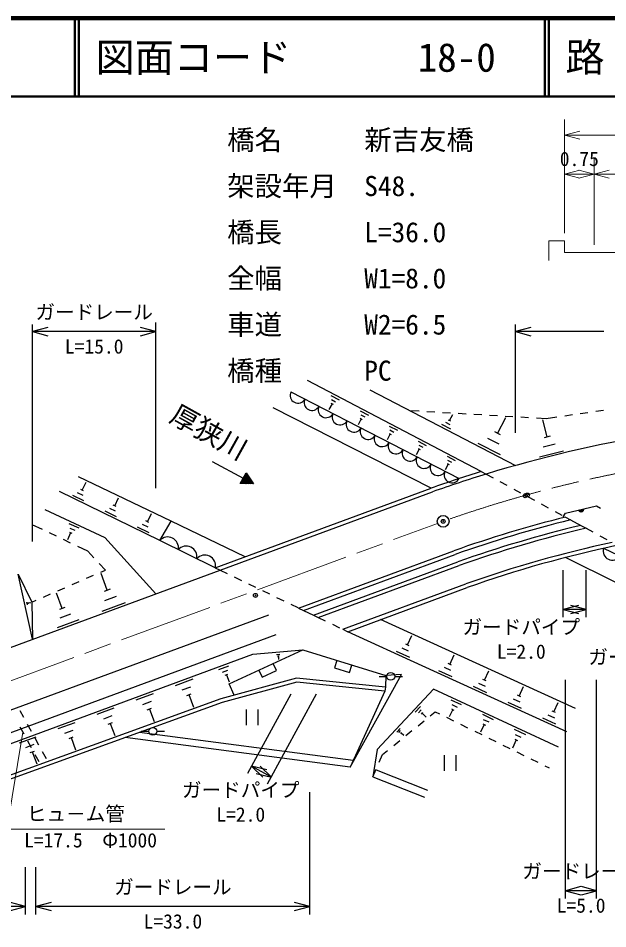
# Model space of a CAD drawing. Units: millimetres, scale not verified, with parts at other scales. Extents: x 40000 to 680000, y 20000 to 380000.
# Drawn here: x 110514 to 185794, y 263782 to 380000 of the extents above; entities that cross this region are included whole.
import ezdxf
from ezdxf.enums import TextEntityAlignment as Align

# ---------------------------------------------------------------- set-up
doc = ezdxf.new("R2010")
doc.units = ezdxf.units.MM
doc.header["$LTSCALE"] = 1000
doc.header["$PDMODE"] = 32
doc.header["$PDSIZE"] = 500
doc.linetypes.add('CHAIN', pattern=[18.5, 12, -1.5, 3.5, -1.5])
for name, color, linetype, lineweight in [('S-BGD', 7, 'Continuous', 25), ('S-BMK', 2, 'CHAIN', 13), ('S-BMK-SRVR', 3, 'Continuous', 25), ('S-STR-HTXT', 7, 'Continuous', 13), ('S-STR-STRC', 7, 'Continuous', 25), ('S-TTL', 2, 'Continuous', 140), ('S-TTL-LINE', 7, 'Continuous', 50)]:
    doc.layers.add(name, color=color, linetype=linetype, lineweight=lineweight)
doc.layers.add('S-OTRS', color=6, linetype='Continuous')
doc.layers.add('S-TTL-TXT', color=7, linetype='Continuous')
doc.styles.add('@ＭＳ ゴシック', font='')
doc.styles.add('ＭＳ ゴシック', font='')
doc.styles.get('@ＭＳ ゴシック').set_extended_font_data('@MS Gothic')
doc.styles.get('ＭＳ ゴシック').set_extended_font_data('MS Gothic')

msp = doc.modelspace()

# ---------------------------------------------------------------- hatches: boundary and pattern name
at = {"layer": 'S-BGD'}
msp.add_hatch(color=256, dxfattribs=at).paths.add_polyline_path([(181997, 317220), (182000, 317206), (182002, 317199), (182004, 317193), (182006, 317186), (182009, 317179), (182011, 317173), (182013, 317166), (182016, 317160), (182019, 317153), (182021, 317147), (182024, 317141), (182027, 317134), (182031, 317128), (182034, 317122), (182037, 317116), (182041, 317110), (182044, 317104), (182048, 317098), (182052, 317092), (182056, 317086), (182060, 317080), (182064, 317075), (182068, 317069), (182072, 317064), (182076, 317058), (182081, 317053), (182085, 317048), (182090, 317042), (182095, 317037), (182100, 317032), (182105, 317027), (182110, 317022), (182115, 317018), (182120, 317013), (182125, 317008), (182130, 317004), (182136, 316999), (182141, 316995), (182147, 316991), (182152, 316987), (182158, 316983), (182164, 316979), (182170, 316975), (182176, 316971), (182182, 316968), (182188, 316964), (182194, 316961), (182200, 316957), (182206, 316954), (182212, 316951), (182219, 316948), (182225, 316945), (182231, 316942), (182238, 316940), (182244, 316937), (182251, 316935), (182258, 316933), (182264, 316930), (182271, 316928), (182278, 316926), (182284, 316924), (182291, 316923), (182298, 316921), (182305, 316920), (182312, 316918), (182318, 316917), (182325, 316916), (182332, 316915), (182339, 316914), (182346, 316913), (182353, 316913), (182360, 316912), (182367, 316912), (182374, 316911), (182381, 316911), (182388, 316911), (182395, 316911), (182402, 316912), (182409, 316912), (182416, 316912), (182423, 316913), (182430, 316914), (182437, 316914), (182444, 316915), (182450, 316916), (182457, 316918), (182464, 316919), (182471, 316920), (182478, 316922), (182485, 316924), (182491, 316925), (182498, 316927), (182505, 316929), (182511, 316931), (182518, 316934), (182525, 316936), (182531, 316938), (182538, 316941), (182544, 316944), (182550, 316947), (182557, 316950), (182563, 316953), (182569, 316956), (182575, 316959), (182582, 316962), (182588, 316966), (182594, 316969), (182600, 316973), (182605, 316977), (182611, 316981), (182617, 316985), (182623, 316989), (182628, 316993), (182634, 316997), (182639, 317002), (182645, 317006), (182650, 317011), (182655, 317015), (182660, 317020), (182665, 317025), (182670, 317030), (182675, 317035), (182680, 317040), (182685, 317045), (182689, 317050), (182694, 317056), (182698, 317061), (182702, 317066), (182707, 317072), (182711, 317078), (182715, 317083), (182719, 317089), (182723, 317095), (182726, 317101), (182730, 317107), (182733, 317113), (182737, 317119), (182740, 317125), (182743, 317131), (182746, 317138), (182749, 317144), (182752, 317150), (182755, 317157), (182758, 317163), (182760, 317170), (182763, 317176), (182765, 317183), (182767, 317189), (182769, 317196), (182771, 317203), (182773, 317209), (182775, 317216), (182776, 317223), (182778, 317230), (182779, 317237), (182780, 317244), (182782, 317250), (182783, 317257), (182783, 317264), (182784, 317271), (182785, 317278), (182785, 317285), (182786, 317292), (182786, 317299), (182786, 317306), (182786, 317313), (182786, 317320), (182786, 317327), (182786, 317334), (182785, 317341), (182784, 317348), (182784, 317355), (182783, 317362), (182782, 317369), (182781, 317376), (182780, 317382), (182778, 317389), (182777, 317396), (182776, 317403)])

# ---------------------------------------------------------------- linework, layer by layer
for p, q in [((169647, 322146), (147445, 333744)), ((155431, 332560), (174029, 322915)), ((145338, 332325), (166801, 321237)), ((150450, 331836), (151511, 331282)), ((150518, 331319), (151048, 331042)), ((163243, 320020), (143054, 330284)), ((150585, 330801), (150189, 330044)), ((150452, 330871), (150717, 330732)), ((154176, 329890), (155224, 329342)), ((154178, 328935), (154440, 328798)), ((154242, 329378), (154767, 329104)), ((160465, 329949), (161708, 329875)), ((162707, 329816), (163705, 329757)), ((164703, 329697), (165701, 329638)), ((165596, 328639), (166010, 329437)), ((166700, 329579), (167698, 329520)), ((168696, 329461), (169694, 329401)), ((170693, 329342), (171691, 329283)), ((171725, 327014), (172774, 329036)), ((172689, 329224), (173687, 329165)), ((174686, 329105), (175684, 329046)), ((176682, 328987), (177925, 328913)), ((177925, 328913), (179300, 329114)), ((180290, 329258), (181280, 329402)), ((182269, 329546), (183259, 329690)), ((184248, 329834), (185238, 329978)), ((154309, 328867), (153917, 328118)), ((157889, 327950), (158926, 327408)), ((165741, 327551), (164624, 328130)), ((165669, 328095), (165110, 328385)), ((165736, 328566), (165457, 328711)), ((178055, 326554), (177509, 328747)), ((158021, 326938), (157634, 326198)), ((157891, 327006), (158150, 326871)), ((157955, 327444), (158473, 327173)), ((172079, 326830), (171372, 327197)), ((178439, 326650), (177671, 326459)), ((161591, 326016), (162616, 325480)), ((161656, 325516), (162168, 325248)), ((172092, 324257), (169261, 325726)), ((171909, 325636), (170493, 326370)), ((179095, 325649), (177560, 325267)), ((161721, 325016), (161338, 324284)), ((161593, 325083), (161849, 324949)), ((180135, 324743), (177066, 323980)), ((135259, 323404), (139235, 321281)), ((165409, 323100), (165031, 322377)), ((165281, 324088), (166293, 323559)), ((165282, 323166), (165536, 323034)), ((165345, 323594), (165851, 323330)), ((138861, 320604), (139608, 321958)), ((139608, 321958), (140560, 320573)), ((169647, 322146), (170263, 321812)), ((130053, 315800), (118229, 321463)), ((118687, 319770), (119183, 320784)), ((139314, 320596), (138961, 320785)), ((139541, 320592), (139011, 320875)), ((139767, 320588), (139060, 320965)), ((139994, 320584), (139110, 321056)), ((140220, 320580), (139160, 321146)), ((140447, 320575), (139210, 321236)), ((140496, 320666), (139260, 321326)), ((140370, 320850), (139309, 321416)), ((140243, 321035), (139359, 321507)), ((140116, 321219), (139409, 321597)), ((139989, 321404), (139459, 321687)), ((139862, 321589), (139508, 321777)), ((139735, 321773), (139558, 321868)), ((170263, 321812), (171142, 321336)), ((172022, 320859), (172901, 320383)), ((118864, 319683), (118509, 319856)), ((135682, 309860), (163243, 320020)), ((140560, 320573), (138861, 320604)), ((139088, 320600), (138911, 320695)), ((173780, 319907), (174659, 319430)), ((128588, 313332), (115806, 319588)), ((118901, 318408), (117481, 319103)), ((118794, 319089), (118084, 319436)), ((122835, 317761), (123340, 318793)), ((136308, 309558), (163413, 319550)), ((175539, 318954), (176418, 318478)), ((122943, 317069), (122221, 317422)), ((123015, 317673), (122654, 317850)), ((177297, 318002), (178176, 317525)), ((180409, 316846), (184363, 317777)), ((184363, 317777), (184844, 317479)), ((123052, 316376), (121607, 317083)), ((127008, 315741), (127521, 316791)), ((179056, 317049), (179935, 316573)), ((180111, 316365), (180409, 316846)), ((180391, 316326), (181043, 315973)), ((113598, 314742), (112315, 315356)), ((116993, 315526), (118254, 314945)), ((127229, 314332), (125759, 315051)), ((127118, 315036), (126383, 315396)), ((127191, 315651), (126824, 315831)), ((128588, 313332), (130053, 315800)), ((139510, 311271), (130053, 315800)), ((181043, 315973), (182355, 315262)), ((182355, 315262), (183015, 314904)), ((115402, 313879), (114500, 314311)), ((117209, 314335), (116794, 313435)), ((117051, 314408), (117366, 314263)), ((117101, 314931), (117731, 314640)), ((183015, 314904), (183894, 314428)), ((184773, 313952), (185653, 313476)), ((117206, 313016), (116304, 313447)), ((135682, 309860), (128588, 313332)), ((119392, 311970), (118108, 312584)), ((120175, 311134), (119392, 311970)), ((146324, 304724), (166133, 312026)), ((146950, 304422), (166303, 311556)), ((121641, 309568), (120858, 310404)), ((148202, 303817), (166643, 310616)), ((69562, 284952), (136308, 309558)), ((121064, 309316), (121641, 309568)), ((135682, 309860), (136308, 309558)), ((136308, 309558), (137209, 309123)), ((148828, 303515), (166813, 310146)), ((112355, 300727), (110520, 309025)), ((117398, 307715), (118315, 308115)), ((119231, 308516), (120147, 308916)), ((121881, 306980), (121095, 309112)), ((138110, 308688), (139010, 308254)), ((115565, 306914), (116482, 307315)), ((122254, 307118), (121508, 306843)), ((139911, 307819), (140811, 307384)), ((141712, 306950), (142613, 306515)), ((151958, 302005), (167663, 307794)), ((152584, 301703), (167833, 307324)), ((112239, 305461), (112816, 305713)), ((113733, 306114), (114649, 306514)), ((116144, 304672), (115421, 306633)), ((123020, 306189), (121528, 305639)), ((143513, 306080), (144414, 305646)), ((111684, 305149), (111611, 305481)), ((111785, 305258), (111748, 305424)), ((111894, 305326), (111876, 305409)), ((111885, 305368), (112123, 305420)), ((116488, 304799), (115801, 304545)), ((124159, 305399), (121175, 304298)), ((145314, 305211), (146215, 304777)), ((146324, 304724), (146950, 304422)), ((72157, 277914), (142527, 303857)), ((117192, 303944), (115819, 303438)), ((146950, 304422), (148202, 303817)), ((148202, 303817), (148828, 303515)), ((148828, 303515), (149729, 303081)), ((118241, 303217), (115494, 302204)), ((150629, 302646), (151530, 302211)), ((181679, 291878), (156790, 303253)), ((73091, 275381), (143461, 301323)), ((151958, 302005), (152584, 301703)), ((160220, 300003), (160774, 301213)), ((160432, 299906), (160008, 300099)), ((73549, 274138), (140487, 298815)), ((140487, 298815), (146861, 299387)), ((143479, 298783), (143922, 298822)), ((160513, 298405), (158819, 299180)), ((160367, 299204), (159520, 299591)), ((165626, 297532), (166178, 298743)), ((143474, 296732), (143057, 297641)), ((143604, 298634), (143825, 298654)), ((143674, 298481), (143784, 298491)), ((143729, 298486), (143757, 298170)), ((151211, 298039), (150915, 297084)), ((165838, 297435), (165414, 297629)), ((136125, 296888), (137413, 297362)), ((136617, 296546), (137260, 296784)), ((141239, 296807), (141656, 295898)), ((141656, 295898), (143474, 296732)), ((150915, 297084), (152826, 296492)), ((152826, 296492), (153122, 297447)), ((165920, 295935), (164226, 296708)), ((165773, 296733), (164926, 297120)), ((170048, 295512), (170600, 296722)), ((130604, 294852), (132837, 295676)), ((146056, 295762), (136407, 293131)), ((146097, 295255), (136558, 292654)), ((136947, 296146), (137269, 296264)), ((137108, 296205), (137447, 295285)), ((157397, 294601), (146056, 295762)), ((157346, 294103), (146097, 295255)), ((156582, 296001), (157582, 296001)), ((157472, 296099), (157397, 294601)), ((158582, 296001), (159582, 296001)), ((170259, 295416), (169836, 295609)), ((131456, 294260), (132573, 294672)), ((138089, 293589), (137435, 295061)), ((170342, 293917), (168649, 294689)), ((170195, 294714), (169348, 295101)), ((174468, 293493), (175020, 294702)), ((136407, 293131), (98160, 279294)), ((125588, 293003), (127800, 293819)), ((132030, 293566), (132588, 293772)), ((132309, 293669), (132897, 292073)), ((165770, 293019), (167090, 292406)), ((174615, 292696), (173769, 293082)), ((174680, 293397), (174257, 293590)), ((136558, 292654), (98419, 278856)), ((120593, 291162), (122784, 291969)), ((126432, 292417), (127538, 292825)), ((127000, 291729), (127553, 291933)), ((127276, 291831), (127859, 290251)), ((139618, 291770), (139618, 289770)), ((141118, 291770), (141118, 289770)), ((161202, 291409), (161891, 292150)), ((161639, 291348), (161984, 291718)), ((165992, 291770), (165553, 290826)), ((165827, 291846), (166157, 291693)), ((165881, 292394), (166541, 292088)), ((174762, 291899), (173071, 292671)), ((178887, 291475), (179438, 292682)), ((110722, 291660), (111200, 290782)), ((121429, 290581), (122525, 290985)), ((161990, 291194), (162162, 291379)), ((162076, 291287), (162605, 290794)), ((163126, 290960), (163771, 291482)), ((163771, 291482), (164312, 291215)), ((165209, 290773), (166106, 290331)), ((169778, 291157), (171163, 290513)), ((179181, 289882), (177491, 290654)), ((179034, 290679), (178189, 291064)), ((179098, 291379), (178676, 291572)), ((110738, 289540), (111217, 288662)), ((111679, 289904), (112157, 289026)), ((115620, 289328), (117789, 290128)), ((121992, 289900), (122539, 290102)), ((122265, 290001), (122842, 288436)), ((161570, 289702), (162348, 290331)), ((167003, 289889), (167900, 289447)), ((170011, 289846), (169552, 288857)), ((169838, 289926), (170184, 289765)), ((169895, 290501), (170587, 290180)), ((110667, 287502), (112816, 288294)), ((116448, 288753), (117532, 289153)), ((117005, 288079), (117547, 288279)), ((153299, 285255), (126023, 288843)), ((126204, 288990), (127204, 288990)), ((128204, 288990), (129204, 288990)), ((158840, 288870), (159282, 289345)), ((159120, 288831), (159341, 289069)), ((159345, 288733), (159455, 288851)), ((159400, 288792), (159740, 288476)), ((160015, 288445), (160793, 289074)), ((168797, 289006), (169694, 288564)), ((173851, 289264), (175301, 288591)), ((173973, 288578), (174698, 288241)), ((111487, 286933), (112561, 287329)), ((111695, 287784), (112174, 286906)), ((112636, 288148), (113114, 287270)), ((117276, 288179), (117847, 286629)), ((152907, 284399), (124183, 288177)), ((158460, 287187), (159238, 287816)), ((170591, 288122), (171488, 287680)), ((172386, 287238), (173283, 286796)), ((174095, 287892), (173614, 286856)), ((173914, 287976), (174276, 287807)), ((112039, 286265), (112576, 286463)), ((112307, 286364), (112873, 284830)), ((112652, 286028), (113131, 285150)), ((113593, 286391), (114071, 285513)), ((156618, 285061), (157038, 286036)), ((157038, 286036), (157683, 286558)), ((164892, 285921), (164892, 283921)), ((166392, 285921), (166392, 283921)), ((174180, 286354), (175077, 285912)), ((175974, 285470), (176871, 285028)), ((155804, 283166), (156223, 284142)), ((156199, 284085), (162769, 281495)), ((177768, 284586), (178309, 284320))]:
    msp.add_line(p, q, dxfattribs=at)
for points in [[(113907, 317277), (121591, 313739), (128073, 306522)], [(185259, 312341), (195694, 307398), (215788, 301210)], [(216086, 297990), (193484, 304661), (180400, 311169)], [(110520, 309025), (112239, 305461), (112355, 300727)], [(180547, 288929), (162076, 297360), (152584, 301703)], [(137435, 295061), (146861, 299387), (157472, 296099)], [(152907, 284399), (159468, 296226), (157472, 296099)], [(157397, 294601), (157346, 294103), (152907, 284399)], [(179489, 286975), (163556, 294379), (156367, 286653), (155804, 283166), (162403, 280564)]]:
    msp.add_lwpolyline(points, dxfattribs=at)
for centre in [(158082, 296001), (127704, 288990)]:
    msp.add_circle(centre, 500, dxfattribs=at)
for centre, radius, start, end in [((146236, 331869), 1007, 153.05453, 332.30382), ((148024, 330945), 1007, 153.05453, 332.30382), ((149813, 330021), 1007, 153.05453, 332.30382), ((151601, 329097), 1007, 153.05453, 332.30382), ((218250, 164990), 164000, 91.60806, 107.01395), ((153390, 328173), 1007, 153.05453, 332.30382), ((155178, 327249), 1007, 153.05453, 332.30382), ((156967, 326325), 1007, 153.05453, 332.30382), ((158756, 325401), 1007, 153.05453, 332.30382), ((160544, 324477), 1007, 153.05453, 332.30382), ((162333, 323553), 1007, 153.05453, 332.30382), ((164121, 322629), 1007, 153.05453, 332.30382), ((218250, 164990), 164500, 107.18509, 109.53555), ((165910, 321705), 1007, 153.05453, 332.30382), ((218250, 164990), 164000, 107.01395, 109.53449), ((218250, 164990), 156000, 104.04528, 109.51671), ((218250, 164990), 155500, 103.84377, 109.51555), ((218250, 164990), 154500, 103.43442, 109.51322), ((129609, 312424), 1367, 349.48059, 138.36034), ((218250, 164990), 154000, 103.22651, 109.51205), ((131974, 311267), 1367, 349.48059, 138.36034), ((218250, 164990), 151500, 102.15286, 109.50609), ((218250, 164990), 151000, 101.93098, 109.50489), ((134339, 310109), 1367, 349.48059, 138.36034), ((186373, 311998), 1167, 162.86738, 326.44067)]:
    msp.add_arc(centre, radius, start, end, dxfattribs=at)
at = {"layer": 'S-BMK'}
msp.add_line((71650, 281458), (164069, 315529), dxfattribs=at)
msp.add_arc((218250, 164990), 160000, 91.62093, 109.25719, dxfattribs=at)
at = {"layer": 'S-BMK-SRVR'}
msp.add_circle((164773, 315788), 750, dxfattribs=at)
msp.add_point((164773, 315788), dxfattribs=at)
at = {"layer": 'S-OTRS'}
for p in [(175253, 319047), (175519, 319146), (140808, 306336)]:
    msp.add_point(p, dxfattribs=at)
at = {"layer": 'S-STR-HTXT'}
for p, q in [((180284, 352582), (180284, 367082)), ((182215, 365600), (180284, 365082)), ((180284, 365082), (220284, 365082)), ((180284, 365082), (182215, 364564)), ((184034, 351082), (184034, 362082)), ((182215, 360600), (180284, 360082)), ((184034, 360082), (182102, 360600)), ((185965, 360600), (184034, 360082)), ((180284, 360082), (184034, 360082)), ((180284, 360082), (182215, 359564)), ((182102, 359564), (184034, 360082)), ((184034, 360082), (216534, 360082)), ((184034, 360082), (185965, 359564)), ((178284, 351582), (180284, 351582)), ((178284, 351582), (178284, 349082)), ((180284, 350082), (180284, 351582)), ((180284, 350082), (184034, 350082)), ((184034, 350082), (216534, 350082)), ((109067, 276500), (111109, 288859)), ((109067, 276500), (129252, 276500))]:
    msp.add_line(p, q, dxfattribs=at)
at = {"layer": 'S-STR-STRC'}
for p, q in [((112355, 313211), (112355, 340917)), ((128073, 320000), (128073, 341180)), ((174029, 327064), (174029, 340917)), ((114287, 340518), (112355, 340000)), ((128073, 340000), (112355, 340000)), ((112355, 340000), (114287, 339482)), ((128073, 340000), (126141, 340518)), ((126141, 339482), (128073, 340000)), ((175961, 340518), (174029, 340000)), ((185293, 340000), (174029, 340000)), ((174029, 340000), (175961, 339482)), ((180111, 303541), (180111, 309568)), ((183015, 303541), (183015, 309568)), ((182043, 305059), (180111, 304541)), ((183015, 304541), (180111, 304541)), ((180111, 304541), (182043, 304024)), ((183015, 304541), (181083, 305059)), ((181083, 304024), (183015, 304541)), ((180409, 267643), (180409, 295550)), ((184363, 267643), (184363, 295550)), ((139840, 283642), (145361, 293786)), ((142363, 282269), (148622, 293770)), ((142841, 283147), (140318, 284521)), ((142262, 284052), (140318, 284521)), ((140318, 284521), (141767, 283142)), ((140897, 283616), (142841, 283147)), ((142841, 283147), (141392, 284525)), ((147745, 265619), (147745, 281238)), ((111447, 265619), (111447, 271646)), ((112784, 265619), (112784, 271646)), ((182341, 269160), (180409, 268643)), ((184363, 268643), (180409, 268643)), ((180409, 268643), (182341, 268125)), ((184363, 268643), (182431, 269160)), ((182431, 268125), (184363, 268643)), ((111447, 266619), (76321, 266619)), ((111447, 266619), (109515, 267137)), ((109515, 266101), (111447, 266619)), ((114716, 267137), (112784, 266619)), ((147745, 266619), (112784, 266619)), ((112784, 266619), (114716, 266101)), ((147745, 266619), (145813, 267137)), ((145813, 266101), (147745, 266619))]:
    msp.add_line(p, q, dxfattribs=at)
at = {"layer": 'S-TTL'}
msp.add_line((680000, 380000), (40000, 380000), dxfattribs=at)
at = {"layer": 'S-TTL-LINE'}
for p, q in [((117750, 380000), (117750, 370000)), ((118250, 380000), (118250, 370000)), ((177750, 380000), (177750, 370000)), ((178250, 380000), (178250, 370000)), ((40000, 370000), (680000, 370000))]:
    msp.add_line(p, q, dxfattribs=at)

# ---------------------------------------------------------------- texts
at = {"layer": 'S-BGD', "style": 'ＭＳ ゴシック'}
msp.add_text('厚狭川', height=2566, rotation=330.886, dxfattribs=at).set_placement((129281, 327952), align=Align.BOTTOM_LEFT)
at = {"layer": 'S-STR-HTXT', "style": 'ＭＳ ゴシック'}
for s, height, p in [('橋名\u3000\u3000\u3000新吉友橋', 2566, (137195, 362419)), ('架設年月\u3000S48.', 2566, (137195, 356528)), ('橋長\u3000\u3000\u3000L=36.0', 2566, (137195, 350637)), ('全幅\u3000\u3000\u3000W1=8.0', 2566, (137195, 344746)), ('車道\u3000\u3000\u3000W2=6.5', 2566, (137195, 338854)), ('橋種\u3000\u3000\u3000PC', 2566, (137195, 332963)), ('ヒュ－ム管', 1833, (111627, 277000))]:
    msp.add_text(s, height=height, dxfattribs=at).set_placement(p, align=Align.BOTTOM_LEFT)
msp.add_text('0.75', height=1833, dxfattribs=at).set_placement((182159, 360582), align=Align.BOTTOM_CENTER)
msp.add_text('L=17.5\u3000Φ1000', height=1833, dxfattribs=at).set_placement((119752, 276000), align=Align.TOP_CENTER)
at = {"layer": 'S-STR-STRC', "style": 'ＭＳ ゴシック'}
for s, p in [('ガードレール', (120214, 341027)), ('ガードパイプ', (174750, 300828)), ('ガードパイプ', (190815, 297005)), ('ガードパイプ', (138930, 280035)), ('ガードレール', (182386, 269669)), ('ガードレール', (130265, 267645))]:
    msp.add_text(s, height=1833, dxfattribs=at).set_placement(p, align=Align.BOTTOM_CENTER)
at = {"layer": 'S-STR-STRC', "style": '@ＭＳ ゴシック'}
for s, p in [('L=15.0', (120214, 339027)), ('L=2.0', (174750, 300078)), ('L=2.0', (138930, 279285)), ('L=5.0', (182386, 267669)), ('L=33.0', (130265, 265645))]:
    msp.add_text(s, height=1833, dxfattribs=at).set_placement(p, align=Align.TOP_CENTER)
at = {"layer": 'S-TTL-TXT', "style": 'ＭＳ ゴシック'}
for s, p in [('図面コード', (120380, 375000)), ('18-0', (161521, 375000)), ('路 線 名', (180380, 375000))]:
    msp.add_text(s, height=3666, dxfattribs=at).set_placement(p, align=Align.MIDDLE_LEFT)

doc.saveas('drawing.dxf')
